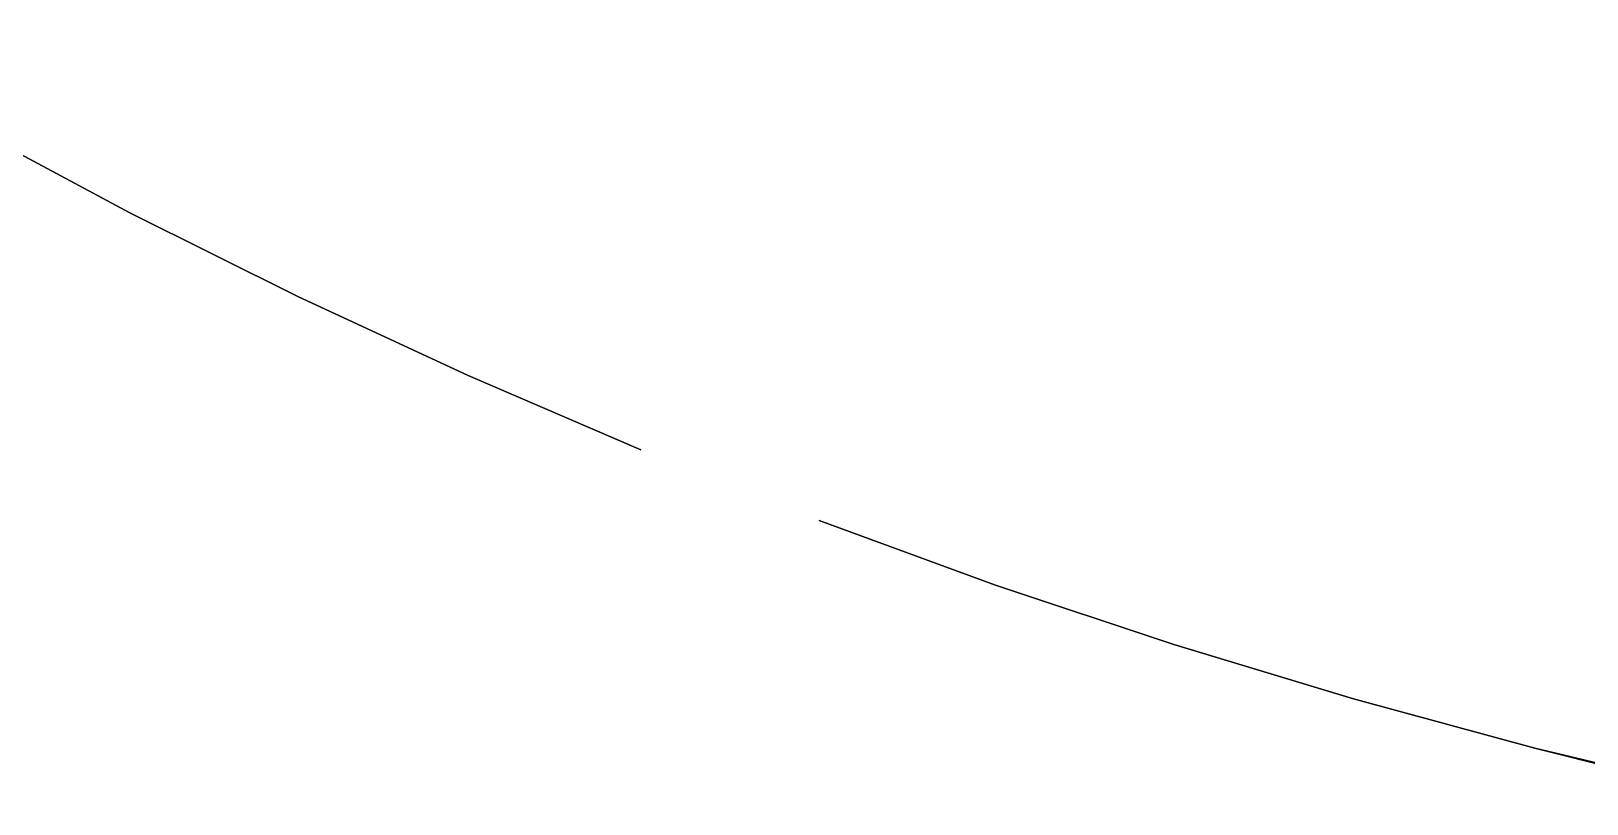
# Model space of a CAD drawing. Header units: metres. Extents: x -17.5 to 17.5, y -17.5 to 17.5.
# Drawn here: x -8.288 to -4.229, y -17.092 to -15.075 of the extents above; entities that cross this region are included whole.
import ezdxf

# ---------------------------------------------------------------- set-up
doc = ezdxf.new("R2010")
doc.units = ezdxf.units.M

msp = doc.modelspace()

# ---------------------------------------------------------------- meshes
at = {"layer": '10', "color": 1}
mesh = msp.add_polyface(dxfattribs=at)
corners = [(-8.4626, -15.3178, -20), (-8.4626, -15.3178, -19.5), (-8.8883, -15.0748, -19.5), (-8.0303, -15.5488, -20), (-8.0303, -15.5488, -19.5), (-7.5917, -15.7676, -20), (-8.4626, -15.3178, -19), (-8.8883, -15.0748, -19), (-8.0303, -15.5488, -19), (-7.5917, -15.7676, -19.5), (-8.4626, -15.3178, -18.5), (-8.8883, -15.0748, -18.5), (-8.0303, -15.5488, -18.5), (-7.5917, -15.7676, -19), (-8.4626, -15.3178, -18), (-8.8883, -15.0748, -18), (-8.0303, -15.5488, -18), (-7.5917, -15.7676, -18.5), (-8.4626, -15.3178, -17.5), (-8.8883, -15.0748, -17.5), (-8.0303, -15.5488, -17.5), (-7.5917, -15.7676, -18), (-8.4626, -15.3178, -17), (-8.8883, -15.0748, -17), (-8.0303, -15.5488, -17), (-7.5917, -15.7676, -17.5), (-8.4626, -15.3178, -16.5), (-8.8883, -15.0748, -16.5), (-8.0303, -15.5488, -16.5), (-7.5917, -15.7676, -17), (-8.4626, -15.3178, -16), (-8.8883, -15.0748, -16), (-8.0303, -15.5488, -16), (-8.4626, -15.3178, 16), (-8.4626, -15.3178, 16.5), (-8.8883, -15.0748, 16.5), (-8.0303, -15.5488, 16), (-8.0303, -15.5488, 16.5), (-8.4626, -15.3178, 17), (-8.8883, -15.0748, 17), (-8.0303, -15.5488, 17), (-8.4626, -15.3178, 17.5), (-8.8883, -15.0748, 17.5), (-8.0303, -15.5488, 17.5), (-8.4626, -15.3178, 18), (-8.8883, -15.0748, 18), (-8.0303, -15.5488, 18), (-8.4626, -15.3178, 18.5), (-8.8883, -15.0748, 18.5), (-8.0303, -15.5488, 18.5), (-8.4626, -15.3178, 19), (-8.8883, -15.0748, 19), (-8.0303, -15.5488, 19), (-8.4626, -15.3178, 19.5), (-8.8883, -15.0748, 19.5), (-8.0303, -15.5488, 19.5), (-8.4626, -15.3178, 20), (-8.8883, -15.0748, 20), (-8.0303, -15.5488, 20), (-8.6592, -15.2075, -15.5), (-8.8883, -15.0748, 16), (-8.6592, -15.2075, 15.5)]
mesh.append_faces([[corners[k] for k in face] for face in [(0, 1, 2), (3, 4, 1), (0, 3, 1), (3, 5, 4), (1, 6, 7), (4, 8, 6), (1, 4, 6), (4, 9, 8), (6, 10, 11), (8, 12, 10), (6, 8, 10), (8, 13, 12), (10, 14, 15), (12, 16, 14), (10, 12, 14), (12, 17, 16), (14, 18, 19), (16, 20, 18), (14, 16, 18), (16, 21, 20), (18, 22, 23), (20, 24, 22), (18, 20, 22), (20, 25, 24), (22, 26, 27), (24, 28, 26), (22, 24, 26), (24, 29, 28), (26, 30, 31), (28, 32, 30), (26, 28, 30), (33, 34, 35), (36, 37, 34), (33, 36, 34), (34, 38, 39), (35, 34, 39), (37, 40, 38), (34, 37, 38), (38, 41, 42), (39, 38, 42), (40, 43, 41), (38, 40, 41), (41, 44, 45), (42, 41, 45), (43, 46, 44), (41, 43, 44), (44, 47, 48), (45, 44, 48), (46, 49, 47), (44, 46, 47), (47, 50, 51), (48, 47, 51), (49, 52, 50), (47, 49, 50), (50, 53, 54), (51, 50, 54), (52, 55, 53), (50, 52, 53), (53, 56, 57), (54, 53, 57), (55, 58, 56), (53, 55, 56), (31, 30, 59), (60, 33, 61)]], dxfattribs={"color": 1})
mesh = msp.add_polyface(dxfattribs=at)
corners = [(-7.5917, -15.7676, -20), (-7.5917, -15.7676, -19.5), (-8.0303, -15.5488, -19.5), (-7.1471, -15.974, -20), (-7.5917, -15.7676, -19), (-8.0303, -15.5488, -19), (-7.1471, -15.974, -19.5), (-7.5917, -15.7676, -18.5), (-8.0303, -15.5488, -18.5), (-7.1471, -15.974, -19), (-7.5917, -15.7676, -18), (-8.0303, -15.5488, -18), (-7.1471, -15.974, -18.5), (-7.5917, -15.7676, -17.5), (-8.0303, -15.5488, -17.5), (-7.1471, -15.974, -18), (-7.5917, -15.7676, -17), (-8.0303, -15.5488, -17), (-7.1471, -15.974, -17.5), (-7.5917, -15.7676, -16.5), (-8.0303, -15.5488, -16.5), (-7.1471, -15.974, -17), (-7.5917, -15.7676, -16), (-8.0303, -15.5488, -16), (-7.5917, -15.7676, 16), (-7.5917, -15.7676, 16.5), (-8.0303, -15.5488, 16.5), (-8.0303, -15.5488, 16), (-7.5917, -15.7676, 17), (-8.0303, -15.5488, 17), (-7.5917, -15.7676, 17.5), (-8.0303, -15.5488, 17.5), (-7.5917, -15.7676, 18), (-8.0303, -15.5488, 18), (-7.5917, -15.7676, 18.5), (-8.0303, -15.5488, 18.5), (-7.5917, -15.7676, 19), (-8.0303, -15.5488, 19), (-7.5917, -15.7676, 19.5), (-8.0303, -15.5488, 19.5), (-7.5917, -15.7676, 20), (-8.0303, -15.5488, 20)]
mesh.append_faces([[corners[k] for k in face] for face in [(0, 1, 2), (0, 3, 1), (1, 4, 5), (1, 6, 4), (4, 7, 8), (4, 9, 7), (7, 10, 11), (7, 12, 10), (10, 13, 14), (10, 15, 13), (13, 16, 17), (13, 18, 16), (16, 19, 20), (16, 21, 19), (19, 22, 23), (20, 19, 23), (24, 25, 26), (27, 24, 26), (25, 28, 29), (26, 25, 29), (28, 30, 31), (29, 28, 31), (30, 32, 33), (31, 30, 33), (32, 34, 35), (33, 32, 35), (34, 36, 37), (35, 34, 37), (36, 38, 39), (37, 36, 39), (38, 40, 41), (39, 38, 41)]], dxfattribs={"color": 1})
mesh = msp.add_polyface(dxfattribs=at)
corners = [(-7.1471, -15.974, -20), (-7.1471, -15.974, -19.5), (-7.5917, -15.7676, -19.5), (-6.697, -16.1679, -20), (-7.1471, -15.974, -19), (-7.5917, -15.7676, -19), (-6.697, -16.1679, -19.5), (-7.1471, -15.974, -18.5), (-7.5917, -15.7676, -18.5), (-6.697, -16.1679, -19), (-7.1471, -15.974, -18), (-7.5917, -15.7676, -18), (-6.697, -16.1679, -18.5), (-7.1471, -15.974, -17.5), (-7.5917, -15.7676, -17.5), (-6.697, -16.1679, -18), (-7.1471, -15.974, -17), (-7.5917, -15.7676, -17), (-6.697, -16.1679, -17.5), (-7.1471, -15.974, -16.5), (-7.5917, -15.7676, -16.5), (-6.697, -16.1679, -17), (-7.1471, -15.974, -16), (-7.5917, -15.7676, -16), (-6.697, -16.1679, -16.5), (-7.1471, -15.974, 16), (-7.1471, -15.974, 16.5), (-7.5917, -15.7676, 16.5), (-7.5917, -15.7676, 16), (-7.1471, -15.974, 17), (-7.5917, -15.7676, 17), (-7.1471, -15.974, 17.5), (-7.5917, -15.7676, 17.5), (-7.1471, -15.974, 18), (-7.5917, -15.7676, 18), (-7.1471, -15.974, 18.5), (-7.5917, -15.7676, 18.5), (-7.1471, -15.974, 19), (-7.5917, -15.7676, 19), (-7.1471, -15.974, 19.5), (-7.5917, -15.7676, 19.5), (-7.1471, -15.974, 20), (-7.5917, -15.7676, 20)]
mesh.append_faces([[corners[k] for k in face] for face in [(0, 1, 2), (0, 3, 1), (1, 4, 5), (1, 6, 4), (4, 7, 8), (4, 9, 7), (7, 10, 11), (7, 12, 10), (10, 13, 14), (10, 15, 13), (13, 16, 17), (13, 18, 16), (16, 19, 20), (16, 21, 19), (19, 22, 23), (20, 19, 23), (19, 24, 22), (25, 26, 27), (28, 25, 27), (26, 29, 30), (27, 26, 30), (29, 31, 32), (30, 29, 32), (31, 33, 34), (32, 31, 34), (33, 35, 36), (34, 33, 36), (35, 37, 38), (36, 35, 38), (37, 39, 40), (38, 37, 40), (39, 41, 42), (40, 39, 42)]], dxfattribs={"color": 1})
mesh = msp.add_polyface(dxfattribs=at)
corners = [(-6.697, -16.1679, -20), (-6.697, -16.1679, -19.5), (-7.1471, -15.974, -19.5), (-6.697, -16.1679, -19), (-7.1471, -15.974, -19), (-6.697, -16.1679, -18.5), (-7.1471, -15.974, -18.5), (-6.697, -16.1679, -18), (-7.1471, -15.974, -18), (-6.697, -16.1679, -17.5), (-7.1471, -15.974, -17.5), (-6.697, -16.1679, -17), (-7.1471, -15.974, -17), (-6.697, -16.1679, -16.5), (-7.1471, -15.974, -16.5), (-6.697, -16.1679, -16), (-7.1471, -15.974, -16), (-6.697, -16.1679, 16), (-6.697, -16.1679, 16.5), (-7.1471, -15.974, 16.5), (-7.1471, -15.974, 16), (-6.697, -16.1679, 17), (-7.1471, -15.974, 17), (-6.697, -16.1679, 17.5), (-7.1471, -15.974, 17.5), (-6.697, -16.1679, 18), (-7.1471, -15.974, 18), (-6.697, -16.1679, 18.5), (-7.1471, -15.974, 18.5), (-6.697, -16.1679, 19), (-7.1471, -15.974, 19), (-6.697, -16.1679, 19.5), (-7.1471, -15.974, 19.5), (-6.697, -16.1679, 20), (-7.1471, -15.974, 20), (-5.7719, -16.5207, -20), (-5.7719, -16.5207, -19.5), (-6.2323, -16.3526, -19.5), (-6.2323, -16.3526, -20), (-5.307, -16.6759, -20), (-5.7719, -16.5207, -19), (-6.2323, -16.3526, -19), (-5.307, -16.6759, -19.5), (-5.7719, -16.5207, -18.5), (-6.2323, -16.3526, -18.5), (-5.307, -16.6759, -19), (-5.7719, -16.5207, -18), (-6.2323, -16.3526, -18), (-5.307, -16.6759, -18.5), (-5.7719, -16.5207, -17.5), (-6.2323, -16.3526, -17.5), (-5.307, -16.6759, -18), (-5.7719, -16.5207, -17), (-6.2323, -16.3526, -17), (-5.307, -16.6759, -17.5), (-5.7719, -16.5207, -16.5), (-6.2323, -16.3526, -16.5), (-5.307, -16.6759, -17), (-5.7719, -16.5207, -16), (-6.2323, -16.3526, -16), (-5.307, -16.6759, -16.5), (-5.7719, -16.5207, 16), (-5.7719, -16.5207, 16.5), (-6.2323, -16.3526, 16.5), (-6.2323, -16.3526, 16), (-5.7719, -16.5207, 17), (-6.2323, -16.3526, 17), (-5.7719, -16.5207, 17.5), (-6.2323, -16.3526, 17.5), (-5.7719, -16.5207, 18), (-6.2323, -16.3526, 18), (-5.7719, -16.5207, 18.5), (-6.2323, -16.3526, 18.5), (-5.7719, -16.5207, 19), (-6.2323, -16.3526, 19), (-5.7719, -16.5207, 19.5), (-6.2323, -16.3526, 19.5), (-5.7719, -16.5207, 20), (-6.2323, -16.3526, 20)]
mesh.append_faces([[corners[k] for k in face] for face in [(0, 1, 2), (1, 3, 4), (3, 5, 6), (5, 7, 8), (7, 9, 10), (9, 11, 12), (11, 13, 14), (13, 15, 16), (17, 18, 19), (20, 17, 19), (18, 21, 22), (19, 18, 22), (21, 23, 24), (22, 21, 24), (23, 25, 26), (24, 23, 26), (25, 27, 28), (26, 25, 28), (27, 29, 30), (28, 27, 30), (29, 31, 32), (30, 29, 32), (31, 33, 34), (32, 31, 34), (35, 36, 37), (38, 35, 37), (35, 39, 36), (36, 40, 41), (37, 36, 41), (36, 42, 40), (40, 43, 44), (41, 40, 44), (40, 45, 43), (43, 46, 47), (44, 43, 47), (43, 48, 46), (46, 49, 50), (47, 46, 50), (46, 51, 49), (49, 52, 53), (50, 49, 53), (49, 54, 52), (52, 55, 56), (53, 52, 56), (52, 57, 55), (55, 58, 59), (56, 55, 59), (55, 60, 58), (61, 62, 63), (64, 61, 63), (62, 65, 66), (63, 62, 66), (65, 67, 68), (66, 65, 68), (67, 69, 70), (68, 67, 70), (69, 71, 72), (70, 69, 72), (71, 73, 74), (72, 71, 74), (73, 75, 76), (74, 73, 76), (75, 77, 78), (76, 75, 78)]], dxfattribs={"color": 1})
mesh = msp.add_polyface(dxfattribs=at)
corners = [(-5.307, -16.6759, -20), (-5.307, -16.6759, -19.5), (-5.7719, -16.5207, -19.5), (-4.8379, -16.818, -20), (-5.307, -16.6759, -19), (-5.7719, -16.5207, -19), (-4.8379, -16.818, -19.5), (-5.307, -16.6759, -18.5), (-5.7719, -16.5207, -18.5), (-4.8379, -16.818, -19), (-5.307, -16.6759, -18), (-5.7719, -16.5207, -18), (-4.8379, -16.818, -18.5), (-5.307, -16.6759, -17.5), (-5.7719, -16.5207, -17.5), (-4.8379, -16.818, -18), (-5.307, -16.6759, -17), (-5.7719, -16.5207, -17), (-4.8379, -16.818, -17.5), (-5.307, -16.6759, -16.5), (-5.7719, -16.5207, -16.5), (-4.8379, -16.818, -17), (-5.307, -16.6759, -16), (-5.7719, -16.5207, -16), (-4.8379, -16.818, -16.5), (-5.307, -16.6759, 16), (-5.307, -16.6759, 16.5), (-5.7719, -16.5207, 16.5), (-5.7719, -16.5207, 16), (-5.307, -16.6759, 17), (-5.7719, -16.5207, 17), (-5.307, -16.6759, 17.5), (-5.7719, -16.5207, 17.5), (-5.307, -16.6759, 18), (-5.7719, -16.5207, 18), (-5.307, -16.6759, 18.5), (-5.7719, -16.5207, 18.5), (-5.307, -16.6759, 19), (-5.7719, -16.5207, 19), (-5.307, -16.6759, 19.5), (-5.7719, -16.5207, 19.5), (-5.307, -16.6759, 20), (-5.7719, -16.5207, 20)]
mesh.append_faces([[corners[k] for k in face] for face in [(0, 1, 2), (0, 3, 1), (1, 4, 5), (1, 6, 4), (4, 7, 8), (4, 9, 7), (7, 10, 11), (7, 12, 10), (10, 13, 14), (10, 15, 13), (13, 16, 17), (13, 18, 16), (16, 19, 20), (16, 21, 19), (19, 22, 23), (19, 24, 22), (25, 26, 27), (28, 25, 27), (26, 29, 30), (27, 26, 30), (29, 31, 32), (30, 29, 32), (31, 33, 34), (32, 31, 34), (33, 35, 36), (34, 33, 36), (35, 37, 38), (36, 35, 38), (37, 39, 40), (38, 37, 40), (39, 41, 42), (40, 39, 42)]], dxfattribs={"color": 1})
mesh = msp.add_polyface(dxfattribs=at)
corners = [(-4.8379, -16.818, -20), (-4.8379, -16.818, -19.5), (-5.307, -16.6759, -19.5), (-4.365, -16.9469, -20), (-4.8379, -16.818, -19), (-5.307, -16.6759, -19), (-4.365, -16.9469, -19.5), (-4.8379, -16.818, -18.5), (-5.307, -16.6759, -18.5), (-4.365, -16.9469, -19), (-4.8379, -16.818, -18), (-5.307, -16.6759, -18), (-4.365, -16.9469, -18.5), (-4.8379, -16.818, -17.5), (-5.307, -16.6759, -17.5), (-4.365, -16.9469, -18), (-4.8379, -16.818, -17), (-5.307, -16.6759, -17), (-4.365, -16.9469, -17.5), (-4.8379, -16.818, -16.5), (-5.307, -16.6759, -16.5), (-4.365, -16.9469, -17), (-4.8379, -16.818, -16), (-5.307, -16.6759, -16), (-4.365, -16.9469, -16.5), (-4.8379, -16.818, 16), (-4.8379, -16.818, 16.5), (-5.307, -16.6759, 16.5), (-5.307, -16.6759, 16), (-4.365, -16.9469, 16), (-4.8379, -16.818, 17), (-5.307, -16.6759, 17), (-4.8379, -16.818, 17.5), (-5.307, -16.6759, 17.5), (-4.8379, -16.818, 18), (-5.307, -16.6759, 18), (-4.8379, -16.818, 18.5), (-5.307, -16.6759, 18.5), (-4.8379, -16.818, 19), (-5.307, -16.6759, 19), (-4.8379, -16.818, 19.5), (-5.307, -16.6759, 19.5), (-4.8379, -16.818, 20), (-5.307, -16.6759, 20)]
mesh.append_faces([[corners[k] for k in face] for face in [(0, 1, 2), (0, 3, 1), (1, 4, 5), (1, 6, 4), (4, 7, 8), (4, 9, 7), (7, 10, 11), (7, 12, 10), (10, 13, 14), (10, 15, 13), (13, 16, 17), (13, 18, 16), (16, 19, 20), (16, 21, 19), (19, 22, 23), (19, 24, 22), (25, 26, 27), (28, 25, 27), (25, 29, 26), (26, 30, 31), (27, 26, 31), (30, 32, 33), (31, 30, 33), (32, 34, 35), (33, 32, 35), (34, 36, 37), (35, 34, 37), (36, 38, 39), (37, 36, 39), (38, 40, 41), (39, 38, 41), (40, 42, 43), (41, 40, 43)]], dxfattribs={"color": 1})
mesh = msp.add_polyface(dxfattribs=at)
corners = [(-4.365, -16.9469, -20), (-4.365, -16.9469, -19.5), (-4.8379, -16.818, -19.5), (-3.8886, -17.0625, -20), (-3.8886, -17.0625, -19.5), (-4.365, -16.9469, -19), (-4.8379, -16.818, -19), (-3.8886, -17.0625, -19), (-4.365, -16.9469, -18.5), (-4.8379, -16.818, -18.5), (-3.8886, -17.0625, -18.5), (-4.365, -16.9469, -18), (-4.8379, -16.818, -18), (-3.8886, -17.0625, -18), (-4.365, -16.9469, -17.5), (-4.8379, -16.818, -17.5), (-3.8886, -17.0625, -17.5), (-4.365, -16.9469, -17), (-4.8379, -16.818, -17), (-3.8886, -17.0625, -17), (-4.365, -16.9469, -16.5), (-4.8379, -16.818, -16.5), (-3.8886, -17.0625, -16.5), (-4.365, -16.9469, -16), (-4.8379, -16.818, -16), (-3.8886, -17.0625, -16), (-4.1463, -17.0017, -15.5), (-3.7566, -17.092, -15.5), (-4.1463, -17.0017, -15), (-3.7566, -17.092, -15), (-4.1463, -17.0017, -14.5), (-3.7566, -17.092, -14.5), (-4.1463, -17.0017, -14), (-3.7566, -17.092, -14), (-4.1463, -17.0017, -13.5), (-3.7566, -17.092, -13.5), (-4.1463, -17.0017, -13), (-3.7566, -17.092, -13), (-4.1463, -17.0017, -12.5), (-3.7566, -17.092, -12.5), (-4.1463, -17.0017, -12), (-4.365, -16.9469, 16), (-4.365, -16.9469, 16.5), (-4.8379, -16.818, 16.5), (-3.8886, -17.0625, 16), (-3.8886, -17.0625, 16.5), (-4.365, -16.9469, 17), (-4.8379, -16.818, 17), (-3.8886, -17.0625, 17), (-4.365, -16.9469, 17.5), (-4.8379, -16.818, 17.5), (-3.8886, -17.0625, 17.5), (-4.365, -16.9469, 18), (-4.8379, -16.818, 18), (-3.8886, -17.0625, 18), (-4.365, -16.9469, 18.5), (-4.8379, -16.818, 18.5), (-3.8886, -17.0625, 18.5), (-4.365, -16.9469, 19), (-4.8379, -16.818, 19), (-3.8886, -17.0625, 19), (-4.365, -16.9469, 19.5), (-4.8379, -16.818, 19.5), (-3.8886, -17.0625, 19.5), (-4.365, -16.9469, 20), (-4.8379, -16.818, 20), (-3.8886, -17.0625, 20), (-4.1463, -17.0017, 15.5), (-3.7566, -17.092, 15.5)]
mesh.append_faces([[corners[k] for k in face] for face in [(0, 1, 2), (3, 4, 1), (0, 3, 1), (1, 5, 6), (4, 7, 5), (1, 4, 5), (5, 8, 9), (7, 10, 8), (5, 7, 8), (8, 11, 12), (10, 13, 11), (8, 10, 11), (11, 14, 15), (13, 16, 14), (11, 13, 14), (14, 17, 18), (16, 19, 17), (14, 16, 17), (17, 20, 21), (19, 22, 20), (17, 19, 20), (20, 23, 24), (22, 25, 23), (20, 22, 23), (26, 27, 28), (28, 29, 30), (30, 31, 32), (32, 33, 34), (34, 35, 36), (36, 37, 38), (38, 39, 40), (41, 42, 43), (44, 45, 42), (41, 44, 42), (42, 46, 47), (43, 42, 47), (45, 48, 46), (42, 45, 46), (46, 49, 50), (47, 46, 50), (48, 51, 49), (46, 48, 49), (49, 52, 53), (50, 49, 53), (51, 54, 52), (49, 51, 52), (52, 55, 56), (53, 52, 56), (54, 57, 55), (52, 54, 55), (55, 58, 59), (56, 55, 59), (57, 60, 58), (55, 57, 58), (58, 61, 62), (59, 58, 62), (60, 63, 61), (58, 60, 61), (61, 64, 65), (62, 61, 65), (63, 66, 64), (61, 63, 64), (23, 25, 26), (67, 68, 41)]], dxfattribs={"color": 1})
mesh = msp.add_polyface(dxfattribs=at)
corners = [(-3.7566, -17.092, -15.5), (-3.7566, -17.092, -15), (-4.1463, -17.0017, -15), (-3.7566, -17.092, -14.5), (-4.1463, -17.0017, -14.5), (-3.7566, -17.092, -14), (-4.1463, -17.0017, -14), (-3.7566, -17.092, -13.5), (-4.1463, -17.0017, -13.5), (-3.7566, -17.092, -13), (-4.1463, -17.0017, -13), (-3.7566, -17.092, -12.5), (-4.1463, -17.0017, -12.5), (-3.7566, -17.092, -12), (-4.1463, -17.0017, -12), (-3.7566, -17.092, -11.5), (-4.1463, -17.0017, -11.5), (-4.1463, -17.0017, 4), (-3.7566, -17.092, 4), (-4.1463, -17.0017, 4.5), (-3.7566, -17.092, 4.5), (-4.1463, -17.0017, 5), (-3.7566, -17.092, 5), (-4.1463, -17.0017, 5.5), (-3.7566, -17.092, 5.5), (-4.1463, -17.0017, 6), (-3.7566, -17.092, 6), (-4.1463, -17.0017, 6.5), (-3.7566, -17.092, 6.5), (-4.1463, -17.0017, 7), (-3.7566, -17.092, 7), (-4.1463, -17.0017, 7.5), (-3.7566, -17.092, 7.5), (-4.1463, -17.0017, 8), (-3.7566, -17.092, 8), (-4.1463, -17.0017, 8.5), (-3.7566, -17.092, 8.5), (-4.1463, -17.0017, 9), (-3.7566, -17.092, 9), (-4.1463, -17.0017, 9.5), (-3.7566, -17.092, 9.5), (-4.1463, -17.0017, 10), (-3.7566, -17.092, 10), (-4.1463, -17.0017, 10.5), (-3.7566, -17.092, 10.5), (-4.1463, -17.0017, 11), (-3.7566, -17.092, 11), (-4.1463, -17.0017, 11.5), (-3.7566, -17.092, 11.5), (-4.1463, -17.0017, 12), (-3.7566, -17.092, 12), (-4.1463, -17.0017, 12.5), (-3.7566, -17.092, 12.5), (-4.1463, -17.0017, 13), (-3.7566, -17.092, 13), (-4.1463, -17.0017, 13.5), (-3.7566, -17.092, 13.5), (-4.1463, -17.0017, 14), (-3.7566, -17.092, 14), (-4.1463, -17.0017, 14.5), (-3.7566, -17.092, 14.5), (-4.1463, -17.0017, 15), (-3.7566, -17.092, 15), (-4.1463, -17.0017, 15.5), (-3.8886, -17.0625, -16), (-4.1463, -17.0017, -15.5), (-3.7566, -17.092, 15.5), (-3.8886, -17.0625, 16), (-4.365, -16.9469, 16)]
mesh.append_faces([[corners[k] for k in face] for face in [(0, 1, 2), (1, 3, 4), (3, 5, 6), (5, 7, 8), (7, 9, 10), (9, 11, 12), (11, 13, 14), (13, 15, 16), (17, 18, 19), (19, 20, 21), (21, 22, 23), (23, 24, 25), (25, 26, 27), (27, 28, 29), (29, 30, 31), (31, 32, 33), (33, 34, 35), (35, 36, 37), (37, 38, 39), (39, 40, 41), (41, 42, 43), (43, 44, 45), (45, 46, 47), (47, 48, 49), (49, 50, 51), (51, 52, 53), (53, 54, 55), (55, 56, 57), (57, 58, 59), (59, 60, 61), (61, 62, 63), (64, 0, 65), (66, 67, 68)]], dxfattribs={"color": 1})

doc.saveas('drawing.dxf')
